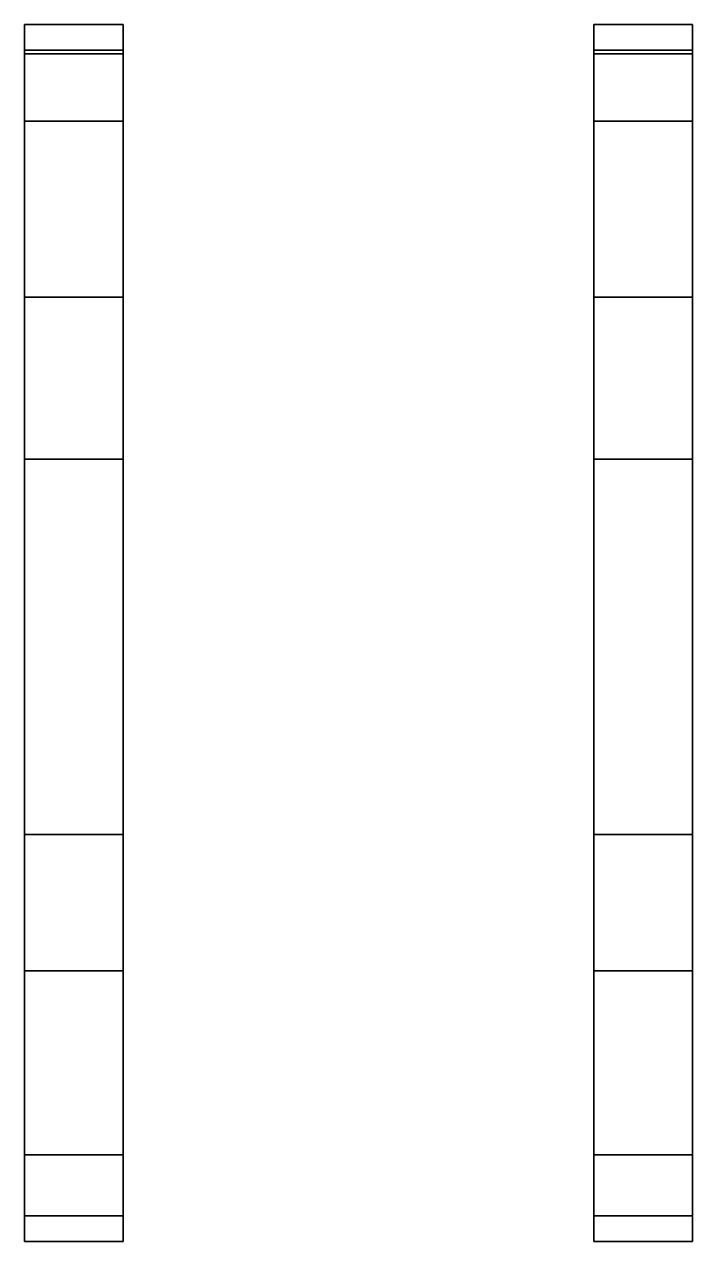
# Model space of a CAD drawing. Extents: x -0.84 to 0.84, y -1.53 to 1.54.
import ezdxf

# ---------------------------------------------------------------- set-up
doc = ezdxf.new("R2010")
doc.units = 0
doc.layers.add('TRACKS', color=5, linetype='CONTINUOUS')

msp = doc.modelspace()

# ---------------------------------------------------------------- linework, layer by layer
at = {"layer": 'TRACKS'}
for points in [[(-0.845, 1.48, 0.29), (-0.845, 1.545, 0.465), (-0.595, 1.545, 0.465), (-0.595, 1.48, 0.29)], [(-0.595, 1.48, 0.29), (-0.595, 1.545, 0.465), (-0.845, 1.545, 0.465), (-0.845, 1.48, 0.29)], [(-0.595, 1.545, 0.465), (-0.595, 1.47, 0.64), (-0.845, 1.47, 0.64), (-0.845, 1.545, 0.465)], [(-0.845, 1.545, 0.465), (-0.845, 1.47, 0.64), (-0.595, 1.47, 0.64), (-0.595, 1.545, 0.465)], [(0.845, 1.545, 0.465), (0.845, 1.47, 0.64), (0.595, 1.47, 0.64), (0.595, 1.545, 0.465)], [(0.595, 1.545, 0.465), (0.595, 1.47, 0.64), (0.845, 1.47, 0.64), (0.845, 1.545, 0.465)], [(0.595, 1.48, 0.29), (0.595, 1.545, 0.465), (0.845, 1.545, 0.465), (0.845, 1.48, 0.29)], [(0.845, 1.48, 0.29), (0.845, 1.545, 0.465), (0.595, 1.545, 0.465), (0.595, 1.48, 0.29)], [(-0.595, 0.855), (-0.595, 1.48, 0.29), (-0.845, 1.48, 0.29), (-0.845, 0.855)], [(-0.845, 0.855), (-0.845, 1.48, 0.29), (-0.595, 1.48, 0.29), (-0.595, 0.855)], [(0.845, 0.855), (0.845, 1.48, 0.29), (0.595, 1.48, 0.29), (0.595, 0.855)], [(0.595, 0.855), (0.595, 1.48, 0.29), (0.845, 1.48, 0.29), (0.845, 0.855)], [(-0.845, 1.47, 0.64), (-0.845, 1.3, 0.72), (-0.595, 1.3, 0.72), (-0.595, 1.47, 0.64)], [(-0.595, 1.47, 0.64), (-0.595, 1.3, 0.72), (-0.845, 1.3, 0.72), (-0.845, 1.47, 0.64)], [(0.595, 1.47, 0.64), (0.595, 1.3, 0.72), (0.845, 1.3, 0.72), (0.845, 1.47, 0.64)], [(0.845, 1.47, 0.64), (0.845, 1.3, 0.72), (0.595, 1.3, 0.72), (0.595, 1.47, 0.64)], [(-0.595, 1.3, 0.72), (-0.595, 0.445, 0.69), (-0.845, 0.445, 0.69), (-0.845, 1.3, 0.72)], [(-0.845, 1.3, 0.72), (-0.845, 0.445, 0.69), (-0.595, 0.445, 0.69), (-0.595, 1.3, 0.72)], [(0.845, 1.3, 0.72), (0.845, 0.445, 0.69), (0.595, 0.445, 0.69), (0.595, 1.3, 0.72)], [(0.595, 1.3, 0.72), (0.595, 0.445, 0.69), (0.845, 0.445, 0.69), (0.845, 1.3, 0.72)], [(-0.845, -0.85), (-0.845, 0.855), (-0.595, 0.855), (-0.595, -0.85)], [(-0.595, -0.85), (-0.595, 0.855), (-0.845, 0.855), (-0.845, -0.85)], [(0.845, -0.85), (0.845, 0.855), (0.595, 0.855), (0.595, -0.85)], [(0.595, -0.85), (0.595, 0.855), (0.845, 0.855), (0.845, -0.85)], [(-0.845, 0.445, 0.69), (-0.845, -0.505, 0.635), (-0.595, -0.505, 0.635), (-0.595, 0.445, 0.69)], [(-0.595, 0.445, 0.69), (-0.595, -0.505, 0.635), (-0.845, -0.505, 0.635), (-0.845, 0.445, 0.69)], [(0.595, 0.445, 0.69), (0.595, -0.505, 0.635), (0.845, -0.505, 0.635), (0.845, 0.445, 0.69)], [(0.845, 0.445, 0.69), (0.845, -0.505, 0.635), (0.595, -0.505, 0.635), (0.595, 0.445, 0.69)], [(-0.595, -0.505, 0.635), (-0.595, -1.315, 0.61), (-0.845, -1.315, 0.61), (-0.845, -0.505, 0.635)], [(-0.845, -0.505, 0.635), (-0.845, -1.315, 0.61), (-0.595, -1.315, 0.61), (-0.595, -0.505, 0.635)], [(0.845, -0.505, 0.635), (0.845, -1.315, 0.61), (0.595, -1.315, 0.61), (0.595, -0.505, 0.635)], [(0.595, -0.505, 0.635), (0.595, -1.315, 0.61), (0.845, -1.315, 0.61), (0.845, -0.505, 0.635)], [(-0.595, -1.47, 0.22), (-0.595, -0.85), (-0.845, -0.85), (-0.845, -1.47, 0.22)], [(-0.845, -1.47, 0.22), (-0.845, -0.85), (-0.595, -0.85), (-0.595, -1.47, 0.22)], [(0.845, -1.47, 0.22), (0.845, -0.85), (0.595, -0.85), (0.595, -1.47, 0.22)], [(0.595, -1.47, 0.22), (0.595, -0.85), (0.845, -0.85), (0.845, -1.47, 0.22)], [(-0.845, -1.315, 0.61), (-0.845, -1.47, 0.53), (-0.595, -1.47, 0.53), (-0.595, -1.315, 0.61)], [(-0.595, -1.315, 0.61), (-0.595, -1.47, 0.53), (-0.845, -1.47, 0.53), (-0.845, -1.315, 0.61)], [(0.595, -1.315, 0.61), (0.595, -1.47, 0.53), (0.845, -1.47, 0.53), (0.845, -1.315, 0.61)], [(0.845, -1.315, 0.61), (0.845, -1.47, 0.53), (0.595, -1.47, 0.53), (0.595, -1.315, 0.61)], [(-0.595, -1.535, 0.375), (-0.595, -1.47, 0.22), (-0.845, -1.47, 0.22), (-0.845, -1.535, 0.375)], [(-0.845, -1.535, 0.375), (-0.845, -1.47, 0.22), (-0.595, -1.47, 0.22), (-0.595, -1.535, 0.375)], [(-0.845, -1.47, 0.53), (-0.845, -1.535, 0.375), (-0.595, -1.535, 0.375), (-0.595, -1.47, 0.53)], [(-0.595, -1.47, 0.53), (-0.595, -1.535, 0.375), (-0.845, -1.535, 0.375), (-0.845, -1.47, 0.53)], [(0.595, -1.535, 0.375), (0.595, -1.47, 0.22), (0.845, -1.47, 0.22), (0.845, -1.535, 0.375)], [(0.845, -1.535, 0.375), (0.845, -1.47, 0.22), (0.595, -1.47, 0.22), (0.595, -1.535, 0.375)], [(0.845, -1.47, 0.53), (0.845, -1.535, 0.375), (0.595, -1.535, 0.375), (0.595, -1.47, 0.53)], [(0.595, -1.47, 0.53), (0.595, -1.535, 0.375), (0.845, -1.535, 0.375), (0.845, -1.47, 0.53)]]:
    msp.add_3dface(points, dxfattribs=at)

doc.saveas('drawing.dxf')
